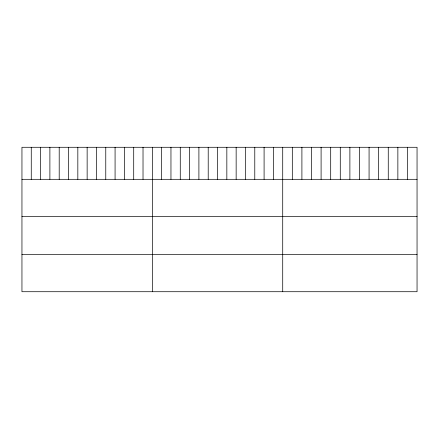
<?xml version="1.0" encoding="UTF-8"?>
<svg xmlns="http://www.w3.org/2000/svg" width="439" height="439" viewBox="0 0 439 439"><rect width="100%" height="100%" fill="white"/><g stroke="black" fill="none" stroke-linecap="round" stroke-linejoin="round"><path stroke-width="0.66" d="M417.05 179.315L417.05 291.715L21.95 291.715L21.95 147.284L417.05 147.284L417.05 179.315L21.95 179.315M21.95 216.405L417.05 216.405M21.95 254.625L417.05 254.625M407.452 147.284L407.452 179.315M397.86 147.284L397.86 179.315M388.263 147.284L388.263 179.315M378.67 147.284L378.67 179.315M369.073 147.284L369.073 179.315M359.481 147.284L359.481 179.315M349.883 147.284L349.883 179.315M340.285 147.284L340.285 179.315M330.693 147.284L330.693 179.315M321.096 147.284L321.096 179.315M311.503 147.284L311.503 179.315M301.906 147.284L301.906 179.315M292.314 147.284L292.314 179.315M282.716 147.284L282.716 291.715M273.404 147.284L273.404 179.315M264.091 147.284L264.091 179.315M254.779 147.284L254.779 179.315M245.461 147.284L245.461 179.315M236.149 147.284L236.149 179.315M226.837 147.284L226.837 179.315M217.524 147.284L217.524 179.315M208.212 147.284L208.212 179.315M198.9 147.284L198.9 179.315M189.588 147.284L189.588 179.315M180.27 147.284L180.27 179.315M170.958 147.284L170.958 179.315M161.645 147.284L161.645 179.315M152.333 147.284L152.333 291.715M143.021 147.284L143.021 179.315M133.708 147.284L133.708 179.315M124.396 147.284L124.396 179.315M115.078 147.284L115.078 179.315M105.766 147.284L105.766 179.315M96.454 147.284L96.454 179.315M87.141 147.284L87.141 179.315M77.829 147.284L77.829 179.315M68.517 147.284L68.517 179.315M59.205 147.284L59.205 179.315M49.887 147.284L49.887 179.315M40.575 147.284L40.575 179.315M31.262 147.284L31.262 179.315"/></g></svg>
